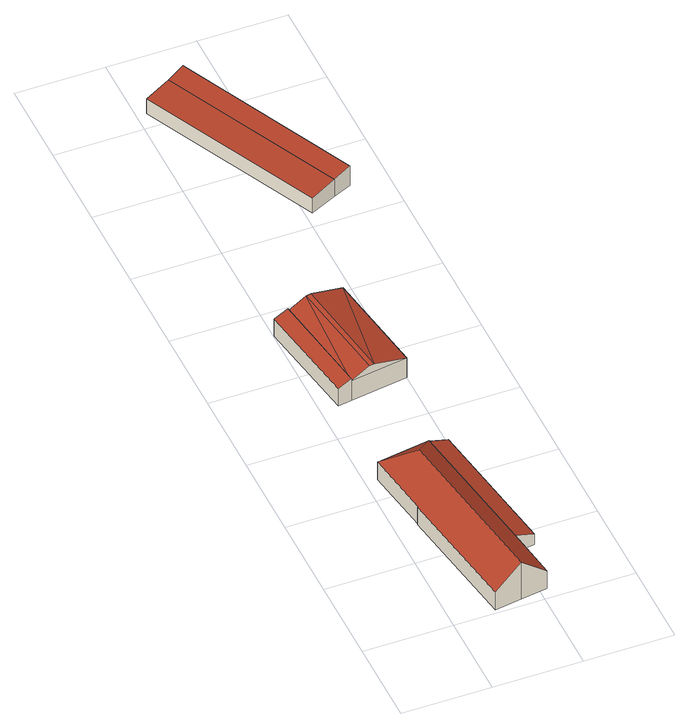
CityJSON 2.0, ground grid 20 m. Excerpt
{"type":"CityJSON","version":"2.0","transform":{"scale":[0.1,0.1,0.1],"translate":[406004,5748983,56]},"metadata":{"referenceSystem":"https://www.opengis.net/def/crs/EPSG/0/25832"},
"CityObjects":{
"building1":{"type":"Building","attributes":{"Gemeindeschluessel":"05515000","Geometrietyp2DReferenz":"3000","function":"31001_2700","roofType":"5000","measuredHeight":9.97},"geometry":[{"type":"Solid","lod":"2","boundaries":[[[[0,1,2,3]],[[4,5,1,0]],[[6,7,5,4]],[[8,9,7,6]],[[10,11,9,8]],[[12,13,11,10]],[[14,15,13,12]],[[16,17,15,14]],[[3,2,17,16]],[[10,8,6,18,12]],[[4,18,6]],[[0,3,16,14,12,18,4]],[[1,5,7,9,11,13,15,17,2]]]],"semantics":{"surfaces":[{"type":"WallSurface"},{"type":"RoofSurface"},{"type":"GroundSurface"}],"values":[[0,0,0,0,0,0,0,0,0,1,1,1,2]]}}]},
"building2":{"type":"Building","attributes":{"Gemeindeschluessel":"05515000","Geometrietyp2DReferenz":"3000","function":"51009_1610","roofType":"2100","measuredHeight":5.88},"geometry":[{"type":"Solid","lod":"2","boundaries":[[[[19,20,21,22]],[[23,24,20,19]],[[25,26,24,23]],[[22,21,26,25]],[[23,19,22,25]],[[20,24,26,21]]]],"semantics":{"surfaces":[{"type":"WallSurface"},{"type":"RoofSurface"},{"type":"GroundSurface"}],"values":[[0,0,0,0,1,2]]}}]},
"building3":{"type":"Building","attributes":{"Gemeindeschluessel":"05515000","Geometrietyp2DReferenz":"3000","function":"51009_1610","roofType":"2100","measuredHeight":4.77},"geometry":[{"type":"Solid","lod":"2","boundaries":[[[[27,9,28,29]],[[30,7,9,27]],[[31,32,7,30]],[[29,28,32,31]],[[30,27,29,31]],[[9,7,32,28]]]],"semantics":{"surfaces":[{"type":"WallSurface"},{"type":"RoofSurface"},{"type":"GroundSurface"}],"values":[[0,0,0,0,1,2]]}}]},
"building4":{"type":"Building","attributes":{"Gemeindeschluessel":"05515000","Geometrietyp2DReferenz":"3000","function":"31001_2700","roofType":"9999","measuredHeight":7.39},"geometry":[{"type":"Solid","lod":"2","boundaries":[[[[33,26,21,34]],[[35,36,26,33]],[[37,38,36,35]],[[34,21,38,37]],[[34,39,40]],[[40,33,34]],[[33,40,41,35]],[[42,37,35]],[[35,41,42]],[[37,42,39,34]],[[40,39,42,41]],[[26,36,38,21]]]],"semantics":{"surfaces":[{"type":"WallSurface"},{"type":"RoofSurface"},{"type":"GroundSurface"}],"values":[[0,0,0,0,1,1,0,1,1,0,1,2]]}}]},
"building5":{"type":"Building","attributes":{"Gemeindeschluessel":"05515000","Geometrietyp2DReferenz":"3000","function":"31001_2700","roofType":"2100","measuredHeight":4.73},"geometry":[{"type":"Solid","lod":"2","boundaries":[[[[43,44,45,46]],[[47,48,44,43]],[[49,50,48,47]],[[46,45,50,49]],[[47,43,46,49]],[[44,48,50,45]]]],"semantics":{"surfaces":[{"type":"WallSurface"},{"type":"RoofSurface"},{"type":"GroundSurface"}],"values":[[0,0,0,0,1,2]]}}]},
"building6":{"type":"Building","attributes":{"Gemeindeschluessel":"05515000","Geometrietyp2DReferenz":"3000","function":"51009_1610","roofType":"2100","measuredHeight":5.22},"geometry":[{"type":"Solid","lod":"2","boundaries":[[[[51,52,50,49]],[[53,54,52,51]],[[46,45,54,53]],[[49,50,45,46]],[[53,51,49,46]],[[52,54,45,50]]]],"semantics":{"surfaces":[{"type":"WallSurface"},{"type":"RoofSurface"},{"type":"GroundSurface"}],"values":[[0,0,0,0,1,2]]}}]}
},
"vertices":[
[26,456,58],[26,456,10],[50,303,10],[50,303,58],[27,456,58],[27,456,10],[146,474,58],[146,474,10],[197,148,58],[197,148,10],[215,25,58],[215,25,10],[155,16,110],[155,16,10],[94,7,58],[94,7,10],[48,302,57],[48,302,10],[96,405,110],
[39,689,56],[39,689,9],[70,694,9],[70,694,68],[1,931,56],[1,931,9],[33,936,68],[33,936,9],
[197,148,57],[242,155,10],[242,155,39],[146,474,57],[192,481,39],[192,481,10],
[33,936,62],[70,694,62],[162,956,62],[162,956,9],[199,713,62],[199,713,9],[112,700,83],[75,942,83],[87,944,83],[124,702,83],
[215,1239,47],[215,1239,7],[275,1267,7],[275,1267,54],[22,1642,47],[22,1642,7],[82,1670,54],[82,1670,7],
[123,1692,60],[123,1692,7],[317,1285,60],[317,1285,7]
]}
